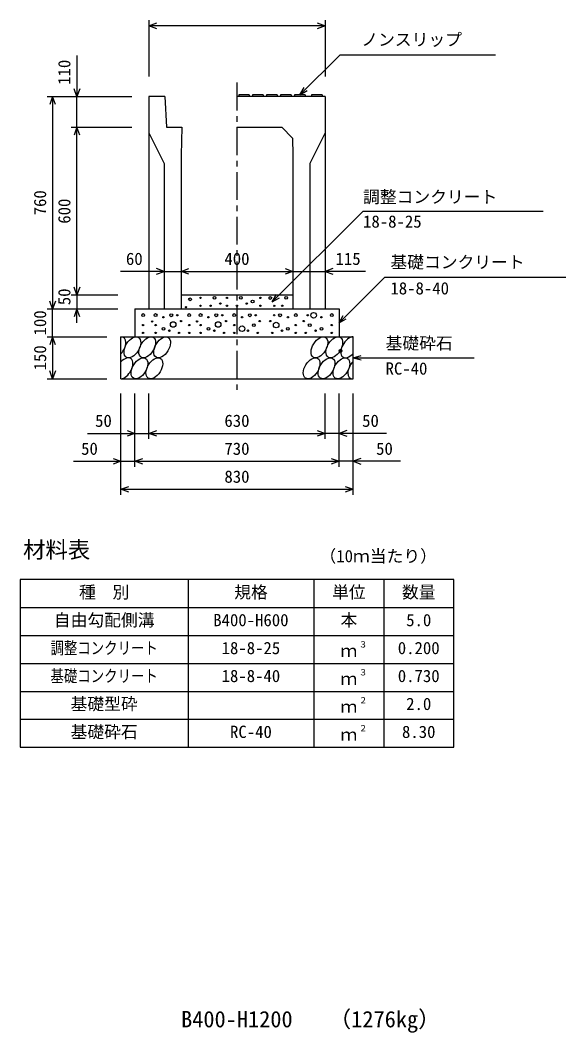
# Model space of a CAD drawing. Units: millimetres, scale not verified. Extents: x -16800 to 16800, y -5940 to 5940.
# Drawn here: x 6732 to 8682, y 32 to 3656 of the extents above; entities that cross this region are included whole.
import ezdxf
from ezdxf.enums import TextEntityAlignment as Align

# ---------------------------------------------------------------- set-up
doc = ezdxf.new("R2010")
doc.units = ezdxf.units.MM
doc.header["$LTSCALE"] = 20
doc.header["$PDMODE"] = 32
doc.header["$PDSIZE"] = 10
doc.linetypes.add('CHAIN1', pattern=[8, 5, -1, 1, -1])
for name, color, linetype, lineweight in [('0-0_DIM', 7, 'Continuous', 25), ('0-2_HATCH', 6, 'Continuous', 25), ('0-3_HYO', 3, 'Continuous', 25), ('0-4_HYO2', 4, 'Continuous', 25), ('0-5_OUTLINE', 3, 'Continuous', 25), ('0-6_TXT', 7, 'Continuous', 25)]:
    doc.layers.add(name, color=color, linetype=linetype, lineweight=lineweight)
doc.layers.add('0-A__0-0_', color=4, linetype='Continuous')
doc.styles.add('ＭＳ ゴシック', font='')
doc.styles.get('ＭＳ ゴシック').set_extended_font_data('MS Gothic')

msp = doc.modelspace()

# ---------------------------------------------------------------- linework, layer by layer
at = {"layer": '0-0_DIM'}
for p, q in [((7191.78, 3655.74), (7191.78, 3454)), ((7821.78, 3635.74), (7191.78, 3635.74)), ((7821.78, 3655.74), (7821.78, 3454)), ((6934.25, 3529.69), (6934.25, 3382.53)), ((7731.78, 3389.03), (7873.99, 3531.25)), ((8430.88, 3531.25), (7873.99, 3531.25)), ((7731.78, 3389.03), (7746.78, 3415.01)), ((6827.58, 3382.53), (7130.91, 3382.53)), ((6847.58, 3382.53), (6847.58, 2622.53)), ((6934.25, 3272.53), (6934.25, 3382.53)), ((7731.78, 3389.03), (7757.76, 3404.03)), ((6914.25, 3272.53), (7130.91, 3272.53)), ((6934.25, 2672.53), (6934.25, 3272.53)), ((7246.78, 2756.74), (7090.6, 2756.74)), ((7246.78, 2756.74), (7306.78, 2756.74)), ((7306.78, 2756.74), (7706.78, 2756.74)), ((7706.78, 2756.74), (7821.78, 2756.74)), ((7966.25, 2756.74), (7821.78, 2756.74)), ((8035.44, 2736.19), (7871.78, 2572.53)), ((8035.44, 2736.19), (8682.31, 2736.19)), ((6914.25, 2672.53), (7080.91, 2672.53)), ((6934.25, 2672.53), (6934.25, 2622.53)), ((7633.1, 2647.53), (7648.1, 2673.51)), ((7633.1, 2647.53), (7659.08, 2662.53)), ((6827.58, 2622.53), (7080.91, 2622.53)), ((6847.58, 2522.53), (6847.58, 2622.53)), ((6934.25, 2572.53), (6934.25, 2622.53)), ((7871.78, 2572.53), (7886.78, 2598.51)), ((7871.78, 2572.53), (7897.76, 2587.53)), ((6827.58, 2522.53), (7041.78, 2522.53)), ((6847.58, 2522.53), (6847.58, 2372.53)), ((7921.78, 2447.53), (7950.76, 2455.3)), ((7921.78, 2447.53), (8355.09, 2447.53)), ((7921.78, 2447.53), (7950.76, 2439.77)), ((6827.58, 2372.53), (7041.78, 2372.53)), ((7091.78, 1957.02), (7091.78, 2319.36)), ((7141.78, 2057.02), (7141.78, 2319.36)), ((7191.78, 2157.02), (7191.78, 2319.36)), ((7821.78, 2157.02), (7821.78, 2319.36)), ((7871.78, 2057.02), (7871.78, 2319.36)), ((7921.78, 1957.02), (7921.78, 2319.36)), ((6971.78, 2177.02), (7191.78, 2177.02)), ((7191.78, 2177.02), (7821.78, 2177.02)), ((8041.78, 2177.02), (7821.78, 2177.02)), ((6921.78, 2077.02), (7141.78, 2077.02)), ((7141.78, 2077.02), (7871.78, 2077.02)), ((8091.78, 2077.02), (7871.78, 2077.02)), ((7091.78, 1977.02), (7921.78, 1977.02))]:
    msp.add_line(p, q, dxfattribs=at)
at = {"layer": '0-0_DIM', "linetype": 'CHAIN1'}
msp.add_line((7506.78, 3432.53), (7506.78, 2322.53), dxfattribs=at)
at = {"layer": '0-0_DIM'}
for points in [[(7220.01, 3625.48), (7191.82, 3635.74), (7220.01, 3646)], [(7793.63, 3646), (7821.82, 3635.74), (7793.63, 3625.48)], [(6944.51, 3410.72), (6934.25, 3382.53), (6923.99, 3410.72)], [(6857.84, 3354.34), (6847.58, 3382.53), (6837.32, 3354.34)], [(6944.51, 3244.34), (6934.25, 3272.53), (6923.99, 3244.34)], [(7633.1, 2647.53), (7957.57, 2972), (8601.12, 2972)], [(7218.59, 2746.48), (7246.78, 2756.74), (7218.59, 2767)], [(7334.97, 2746.48), (7306.78, 2756.74), (7334.97, 2767)], [(7678.59, 2767), (7706.78, 2756.74), (7678.59, 2746.48)], [(7849.97, 2767), (7821.78, 2756.74), (7849.97, 2746.48)], [(6944.51, 2700.72), (6934.25, 2672.53), (6923.99, 2700.72)], [(6857.84, 2650.72), (6847.58, 2622.53), (6837.32, 2650.72)], [(6944.51, 2594.34), (6934.25, 2622.53), (6923.99, 2594.34)], [(6857.84, 2494.34), (6847.58, 2522.53), (6837.32, 2494.34)], [(6857.84, 2400.72), (6847.58, 2372.53), (6837.32, 2400.72)], [(7113.59, 2187.28), (7141.78, 2177.02), (7113.59, 2166.76)], [(7219.97, 2166.76), (7191.78, 2177.02), (7219.97, 2187.28)], [(7793.59, 2187.28), (7821.78, 2177.02), (7793.59, 2166.76)], [(7899.97, 2187.28), (7871.78, 2177.02), (7899.97, 2166.76)], [(7063.59, 2087.28), (7091.78, 2077.02), (7063.59, 2066.76)], [(7169.97, 2066.76), (7141.78, 2077.02), (7169.97, 2087.28)], [(7843.59, 2087.28), (7871.78, 2077.02), (7843.59, 2066.76)], [(7949.97, 2087.28), (7921.78, 2077.02), (7949.97, 2066.76)], [(7119.97, 1966.76), (7091.78, 1977.02), (7119.97, 1987.28)], [(7893.59, 1987.28), (7921.78, 1977.02), (7893.59, 1966.76)]]:
    msp.add_lwpolyline(points, dxfattribs=at)
at = {"layer": '0-2_HATCH'}
for p, q in [((7512.78, 3389.03), (7511.78, 3382.53)), ((7550.78, 3389.03), (7512.78, 3389.03)), ((7550.78, 3389.03), (7551.78, 3382.53)), ((7562.78, 3389.03), (7561.78, 3382.53)), ((7600.78, 3389.03), (7562.78, 3389.03)), ((7600.78, 3389.03), (7601.78, 3382.53)), ((7612.78, 3389.03), (7611.78, 3382.53)), ((7650.78, 3389.03), (7612.78, 3389.03)), ((7650.78, 3389.03), (7651.78, 3382.53)), ((7662.78, 3389.03), (7661.78, 3382.53)), ((7700.78, 3389.03), (7662.78, 3389.03)), ((7700.78, 3389.03), (7701.78, 3382.53)), ((7712.78, 3389.03), (7711.78, 3382.53)), ((7750.78, 3389.03), (7712.78, 3389.03)), ((7750.78, 3389.03), (7751.78, 3382.53)), ((7772.78, 3389.03), (7771.78, 3382.53)), ((7810.78, 3389.03), (7772.78, 3389.03)), ((7810.78, 3389.03), (7811.78, 3382.53))]:
    msp.add_line(p, q, dxfattribs=at)
for centre, radius in [((7338.82, 2656.79), 5), ((7376.28, 2661.85), 2.5), ((7426.18, 2661.85), 5), ((7470.75, 2661.85), 2.5), ((7520.66, 2661.85), 5), ((7562.71, 2648.71), 5), ((7590.75, 2661.85), 2.5), ((7625.92, 2661.56), 5), ((7682.61, 2661.85), 5), ((7324.8, 2628.78), 2.5), ((7376.28, 2633.83), 2.5), ((7412.16, 2633.83), 2.5), ((7447.21, 2641.71), 2.5), ((7470.75, 2633.83), 2.5), ((7506.64, 2633.83), 2.5), ((7541.69, 2641.71), 2.5), ((7590.75, 2633.83), 2.5), ((7639.94, 2633.55), 2.5), ((7668.59, 2633.83), 2.5), ((7780.74, 2599.71), 10), ((7171.11, 2600.59), 5), ((7203.43, 2577.79), 2.5), ((7215.85, 2600.59), 5), ((7243.89, 2592.71), 2.5), ((7271.92, 2599.71), 5), ((7278.46, 2566.7), 10), ((7292.95, 2599.71), 2.5), ((7306.97, 2578.7), 2.5), ((7335.85, 2600.59), 5), ((7364.33, 2577.79), 2.5), ((7376.75, 2600.59), 5), ((7404.79, 2592.71), 2.5), ((7432.82, 2599.71), 5), ((7439.36, 2566.7), 10), ((7453.86, 2599.71), 2.5), ((7467.87, 2578.7), 2.5), ((7496.75, 2600.59), 5), ((7524.79, 2592.71), 2.5), ((7552.82, 2599.71), 5), ((7573.86, 2599.71), 2.5), ((7587.87, 2578.7), 2.5), ((7625.69, 2578.7), 2.5), ((7646.72, 2564.69), 10), ((7639.71, 2599.71), 2.5), ((7660.74, 2599.71), 5), ((7688.78, 2592.71), 2.5), ((7716.82, 2600.59), 5), ((7745.69, 2578.7), 2.5), ((7759.71, 2599.71), 2.5), ((7808.78, 2592.71), 2.5), ((7845.76, 2600.59), 5), ((7171.11, 2564.69), 2.5), ((7171.11, 2536.68), 2.5), ((7215.85, 2564.69), 2.5), ((7215.85, 2536.68), 2.5), ((7243.89, 2551.56), 5), ((7264.91, 2544.56), 2.5), ((7299.96, 2536.68), 2.5), ((7335.85, 2564.69), 2.5), ((7335.85, 2536.68), 2.5), ((7376.75, 2564.69), 2.5), ((7376.75, 2536.68), 2.5), ((7404.79, 2551.56), 5), ((7425.82, 2544.56), 2.5), ((7460.86, 2536.68), 2.5), ((7496.75, 2564.69), 2.5), ((7496.75, 2536.68), 2.5), ((7524.79, 2551.56), 10), ((7545.82, 2544.56), 2.5), ((7566.84, 2564.69), 5), ((7580.86, 2536.68), 2.5), ((7632.7, 2536.68), 2.5), ((7667.75, 2544.56), 2.5), ((7688.78, 2551.56), 5), ((7716.82, 2564.69), 2.5), ((7716.82, 2536.68), 2.5), ((7752.7, 2536.68), 2.5), ((7766.72, 2564.69), 5), ((7787.75, 2544.56), 2.5), ((7808.78, 2551.56), 5), ((7845.76, 2564.69), 2.5), ((7845.76, 2536.68), 2.5)]:
    msp.add_circle(centre, radius, dxfattribs=at)
for centre, start_param, end_param in [((7079.42, 2485.02), 4.385593, 6.6745444), ((7907.92, 2485.02), 0.3357715, 4.4411806), ((7104.74, 2410.03), 3.5111464, 7.548991), ((7933.24, 2410.03), 1.2110787, 3.5658734)]:
    msp.add_ellipse(centre, major_axis=(21.81, 35.31), ratio=0.5792, start_param=start_param, end_param=end_param, dxfattribs=at)
for centre in [(7132.63, 2485.02), (7185.84, 2485.02), (7239.04, 2485.02), (7801.51, 2485.02), (7854.72, 2485.02), (7157.95, 2410.03), (7211.16, 2410.03), (7773.62, 2410.03), (7826.83, 2410.03), (7880.04, 2410.03)]:
    msp.add_ellipse(centre, major_axis=(21.81, 35.31), ratio=0.5792, dxfattribs=at)
at = {"layer": '0-3_HYO'}
for p, q in [((7331.78, 1653.57), (7331.78, 1053.57)), ((7781.78, 1653.57), (7781.78, 1053.57)), ((8031.78, 1653.57), (8031.78, 1053.57)), ((6731.78, 1553.57), (8281.78, 1553.57))]:
    msp.add_line(p, q, dxfattribs=at)
msp.add_lwpolyline([(6731.78, 1053.57), (8281.78, 1053.57), (8281.78, 1653.57), (6731.78, 1653.57)], close=True, dxfattribs=at)
at = {"layer": '0-4_HYO2'}
for p, q in [((6731.78, 1453.57), (8281.78, 1453.57)), ((6731.78, 1353.57), (8281.78, 1353.57)), ((6731.78, 1253.57), (8281.78, 1253.57)), ((6731.78, 1153.57), (8281.78, 1153.57))]:
    msp.add_line(p, q, dxfattribs=at)
at = {"layer": '0-5_OUTLINE'}
for p, q in [((7191.78, 3382.53), (7191.78, 2622.53)), ((7249.28, 3382.53), (7191.78, 3382.53)), ((7249.28, 3382.53), (7254.28, 3272.53)), ((7821.78, 3382.53), (7506.78, 3382.53)), ((7821.78, 3382.53), (7821.78, 2622.53)), ((7254.28, 3272.53), (7309.28, 3272.53)), ((7309.28, 3272.53), (7306.78, 3172.53)), ((7191.78, 3252.53), (7246.78, 3142.53)), ((7705.24, 3234.07), (7706.78, 3172.53)), ((7821.78, 3252.53), (7766.78, 3142.53)), ((7306.78, 3172.53), (7306.78, 2622.53)), ((7706.78, 3172.53), (7706.78, 2622.53)), ((7246.78, 3142.53), (7246.78, 2622.53)), ((7766.78, 3142.53), (7766.78, 2622.53)), ((7306.78, 2672.53), (7706.78, 2672.53)), ((7141.78, 2622.53), (7141.78, 2522.53)), ((7141.78, 2622.53), (7871.78, 2622.53)), ((7191.78, 2622.53), (7306.78, 2622.53)), ((7706.78, 2622.53), (7821.78, 2622.53)), ((7871.78, 2622.53), (7871.78, 2522.53)), ((7091.78, 2372.53), (7091.78, 2522.53)), ((7091.78, 2522.53), (7921.78, 2522.53)), ((7921.78, 2372.53), (7921.78, 2522.53)), ((7091.78, 2372.53), (7921.78, 2372.53))]:
    msp.add_line(p, q, dxfattribs=at)
msp.add_lwpolyline([(7506.78, 3272.53), (7666.78, 3272.53), (7705.24, 3234.07)], dxfattribs=at)
at = {"layer": '0-A__0-0_'}
msp.add_point((7876.78, 2472.53), dxfattribs=at)

# ---------------------------------------------------------------- texts
at = {"layer": '0-0_DIM', "style": 'ＭＳ ゴシック'}
for s, p in [('ノンスリップ', (7951.3, 3551.43)), ('調整コンクリート', (7957.57, 2988.42)), ('18-8-25', (7957.57, 2900.14)), ('60', (7109.63, 2766.74)), ('400', (7461.78, 2766.74)), ('115', (7859.15, 2766.74)), ('基礎コンクリート', (8055.44, 2754.92)), ('18-8-40', (8055.44, 2661.11)), ('基礎砕石', (8038.1, 2464.71)), ('RC-40', (8038.1, 2374.02)), ('50', (6999.34, 2187.02)), ('630', (7461.78, 2187.02)), ('50', (7954.22, 2187.02)), ('50', (6949.34, 2087.02)), ('730', (7461.78, 2087.02)), ('50', (8004.22, 2087.02)), ('830', (7461.78, 1987.02))]:
    msp.add_text(s, height=43.99, dxfattribs=at).set_placement(p, align=Align.BOTTOM_LEFT)
for s, p in [('110', (6924.25, 3424.62)), ('760', (6837.58, 2957.53)), ('600', (6924.25, 2927.53)), ('50', (6924.25, 2635.86)), ('100', (6837.58, 2527.53)), ('150', (6837.58, 2402.53))]:
    msp.add_text(s, height=43.99, rotation=90, dxfattribs=at).set_placement(p, align=Align.BOTTOM_LEFT)
at = {"layer": '0-6_TXT', "style": 'ＭＳ ゴシック'}
for s, height, p in [('材料表', 58.65, (6741.78, 1713.57)), ('（10ｍ当たり）', 43.99, (7801.78, 1702.57)), ('種\u3000別', 43.99, (6941.78, 1573.57)), ('規格', 43.99, (7496.78, 1573.57)), ('単位', 43.99, (7846.78, 1573.57)), ('数量', 43.99, (8096.78, 1573.57)), ('自由勾配側溝', 43.99, (6851.78, 1473.57)), ('B400-H600', 43.99, (7421.78, 1473.57)), ('本', 43.99, (7876.78, 1473.57)), ('5.0', 43.99, (8111.78, 1473.57)), ('18-8-25', 43.99, (7451.78, 1373.57)), ('３', 21.99, (7942.32, 1403.94)), ('0.200', 43.99, (8081.78, 1373.57)), ('ｍ', 43.99, (7876.78, 1363.57)), ('18-8-40', 43.99, (7451.78, 1273.57)), ('ｍ', 43.99, (7876.78, 1263.57)), ('３', 21.99, (7942.32, 1303.94)), ('0.730', 43.99, (8081.78, 1273.57)), ('基礎型砕', 43.99, (6911.78, 1173.57)), ('２', 21.99, (7942.32, 1203.94)), ('ｍ', 43.99, (7876.78, 1163.57)), ('2.0', 43.99, (8111.78, 1173.57)), ('基礎砕石', 43.99, (6911.78, 1073.57)), ('RC-40', 43.99, (7481.78, 1073.57)), ('２', 21.99, (7942.32, 1103.94)), ('8.30', 43.99, (8096.78, 1073.57)), ('ｍ', 43.99, (7876.78, 1063.57)), ('B400-H1200', 58.65, (7306.78, 33.34)), ('（1276kg）', 58.65, (7835.15, 33.34))]:
    msp.add_text(s, height=height, dxfattribs=at).set_placement(p, align=Align.BOTTOM_LEFT)
at = {"layer": '0-6_TXT', "style": 'ＭＳ ゴシック', "width": 0.8}
for s, p in [('調整コンクリート', (6839.78, 1373.57)), ('基礎コンクリート', (6839.78, 1273.57))]:
    msp.add_text(s, height=43.99, dxfattribs=at).set_placement(p, align=Align.BOTTOM_LEFT)

doc.saveas('drawing.dxf')
